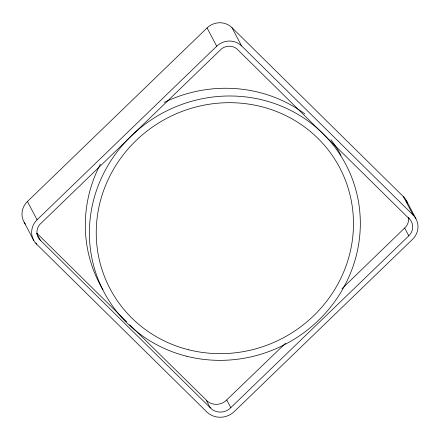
<?xml version="1.0" encoding="UTF-8"?>
<svg xmlns="http://www.w3.org/2000/svg" width="440" height="440" viewBox="0 0 440 440"><rect width="100%" height="100%" fill="white"/><g stroke="black" fill="none" stroke-linecap="round" stroke-linejoin="round"><path stroke-width="0.66" d="M341.941 288.75L405.917 226.771A12.419 11.886 -27.8 0 0 408.562 217.866M408.793 235.829L409.998 234.509A12.419 11.886 -27.8 0 0 410.344 219.896L236.577 48.582A12.419 11.886 -27.8 0 0 221.601 48.774L39.644 224.593A12.419 11.886 -27.8 0 0 39.303 239.206L211.882 409.321A14.432 13.816 -27.8 0 0 229.29 409.101L408.793 235.829L404.712 228.096M25.388 224.109A17.754 16.995 -27.8 0 1 27.44 201.504L207.07 27.929A17.754 16.995 -27.8 0 1 231.941 27.616L403.491 196.74A17.754 16.995 -27.8 0 1 407.55 203.308M36.509 244.068A17.754 16.995 -27.8 0 1 37.081 219.797L216.711 46.222A17.754 16.995 -27.8 0 1 241.588 45.909L413.132 215.034A17.754 16.995 -27.8 0 1 412.561 239.305L234.377 411.483A19.773 18.925 -27.8 0 1 206.679 411.829L36.509 244.068L35.888 242.886M129.635 324.709L207.801 401.583A14.432 13.816 -27.8 0 0 225.209 401.363L285.593 343.195M36.856 233.239L126.704 321.816M406.202 200.261L415.844 218.554M403.491 196.74L413.132 215.034M408.573 217.415L409.2 218.603M231.941 27.616L241.588 45.909M207.07 27.929L216.711 46.222M226.776 400.026L230.857 407.764M206.294 400.29L210.375 408.023M27.44 201.504L37.081 219.797M36.68 233.354L40.447 240.499M24.156 222.255L33.798 240.548M102.949 289.762A136.725 130.889 -27.8 0 1 100.386 164.082M164.252 102.372A136.725 130.889 -27.8 0 1 304.876 113.922M330.963 139.711A136.725 130.889 -27.8 0 1 340.951 155.238M188.716 349.795A129.8 124.262 -27.8 0 0 349.822 194.123A129.8 124.262 -27.8 0 0 136.026 140.597A129.8 124.262 -27.8 0 0 188.716 349.795M186.791 356.279A136.725 130.889 -27.8 0 0 356.488 192.308A136.725 130.889 -27.8 0 0 131.285 135.927A136.725 130.889 -27.8 0 0 186.791 356.279"/></g></svg>
